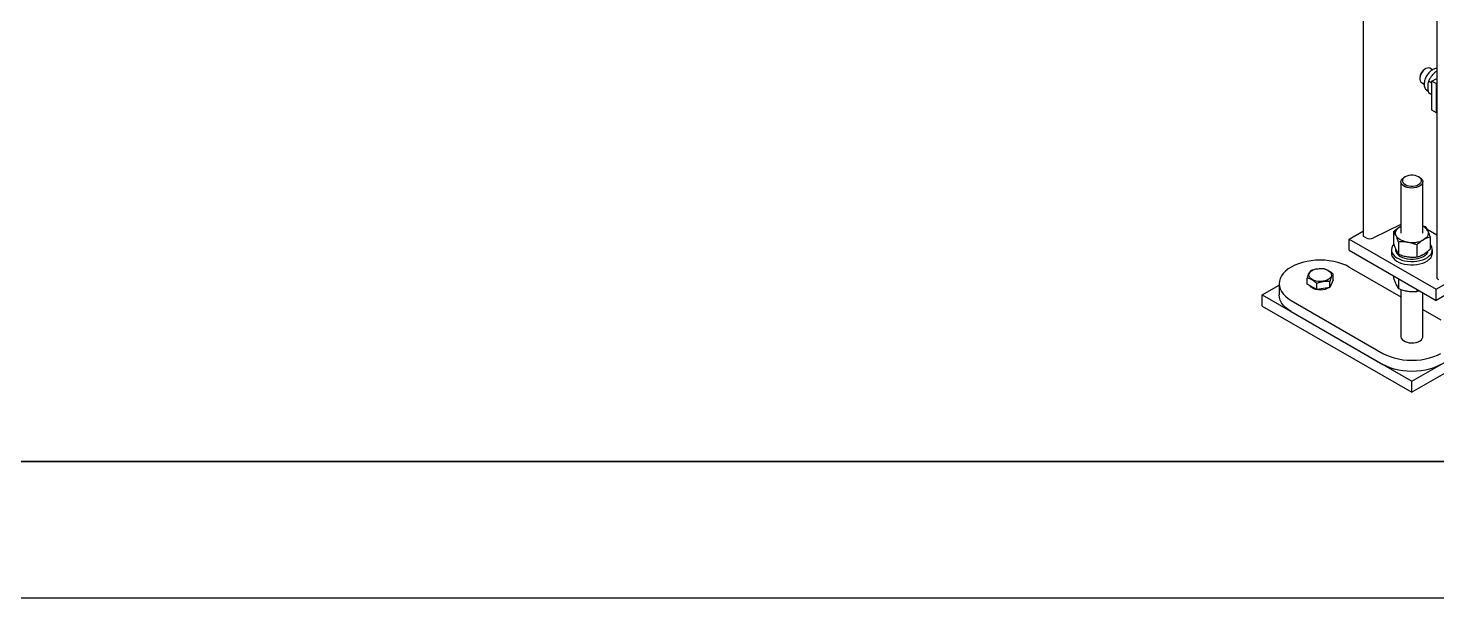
# Model space of a CAD drawing. Header units: millimetres. Extents: x 0 to 11880, y 0 to 8400.
# Drawn here: x 3810 to 4842, y 100 to 518 of the extents above; entities that cross this region are included whole.
import ezdxf

# ---------------------------------------------------------------- set-up
doc = ezdxf.new("R2010")
doc.units = ezdxf.units.MM
doc.header["$LTSCALE"] = 20
doc.layers.add('SQUADRATURA', color=7, linetype='Continuous')

msp = doc.modelspace()

# ---------------------------------------------------------------- linework, layer by layer
at = {"color": 7, "linetype": 'Continuous', "lineweight": 25}
for p, q in [((4788.71, 364.94), (4788.71, 887.53)), ((4842.33, 857.53), (4842.33, 334.94)), ((4834.12, 487.82), (4833.44, 487.43)), ((4839.09, 486.98), (4837.13, 488.12)), ((4829.88, 481.26), (4829.88, 480.47)), ((4831.13, 477.73), (4833.07, 476.6)), ((4838.73, 477.16), (4836.21, 478.61)), ((4838.73, 478.63), (4842.33, 480.71)), ((4838.73, 457.4), (4838.73, 478.63)), ((4842.2, 476.63), (4838.73, 478.63)), ((4842.33, 476.72), (4842.2, 476.63)), ((4842.2, 455.4), (4842.2, 476.63)), ((4835.37, 471.81), (4835.97, 471.47)), ((4838.73, 468.67), (4836.21, 470.13)), ((4842.2, 455.4), (4838.73, 457.4)), ((4842.33, 455.49), (4842.2, 455.4)), ((4816.07, 404.95), (4816.07, 367.31)), ((4819.12, 408.63), (4818.41, 408.22)), ((4829.72, 408.22), (4829.02, 408.63)), ((4832.07, 367.31), (4832.07, 404.95)), ((4816.07, 373.71), (4795.91, 363.79)), ((4815.58, 372.21), (4816.07, 372.47)), ((4815.58, 372.21), (4816.07, 372.46)), ((4832.07, 372.72), (4833.86, 372.09)), ((4778.1, 362.9), (4788.71, 369.02)), ((4778.1, 354.73), (4778.1, 362.9)), ((4778.1, 362.9), (4841.74, 326.16)), ((4790.48, 363.92), (4788.71, 364.94)), ((4810.68, 368.51), (4810.68, 359.64)), ((4842.33, 365.82), (4835.22, 369.93)), ((4837.45, 364.37), (4837.45, 355.5)), ((4778.1, 354.73), (4841.74, 318)), ((4809.07, 355.14), (4809.07, 352.69)), ((4812.07, 355.89), (4812.07, 355.14)), ((4814.27, 360.78), (4814.27, 351.91)), ((4827.65, 358.71), (4827.65, 349.84)), ((4839.07, 352.69), (4839.07, 355.14)), ((4778.1, 342.48), (4816.07, 320.56)), ((4841.74, 326.16), (4881.7, 349.23)), ((4884.17, 342.49), (4841.74, 318)), ((4747.41, 330.03), (4747.41, 334.39)), ((4754.35, 326.03), (4754.35, 330.38)), ((4766.37, 332.97), (4763.83, 327.49)), ((4763.83, 327.49), (4763.83, 331.85)), ((4766.37, 332.97), (4766.37, 337.32)), ((4810.68, 335.93), (4810.68, 334.41)), ((4814.27, 333.86), (4814.27, 326.68)), ((4714.46, 322.07), (4726.89, 329.24)), ((4714.46, 322.07), (4824.07, 258.8)), ((4714.46, 313.9), (4714.46, 322.07)), ((4726.89, 330.23), (4726.89, 322.07)), ((4754.35, 326.03), (4747.41, 330.03)), ((4763.83, 327.49), (4754.35, 326.03)), ((4816.07, 326.06), (4816.07, 291.45)), ((4827.65, 326.13), (4827.65, 324.61)), ((4832.07, 291.45), (4832.07, 323.58)), ((4841.74, 318), (4841.74, 326.16)), ((4714.46, 313.9), (4824.07, 250.63)), ((4735.68, 317.99), (4802.85, 279.21)), ((4735.68, 309.82), (4802.85, 271.04)), ((4832.07, 311.33), (4845.28, 303.7)), ((4824.07, 258.8), (4866.49, 283.29)), ((4866.49, 275.12), (4824.07, 250.63)), ((4824.07, 250.63), (4824.07, 258.8))]:
    msp.add_line(p, q, dxfattribs=at)
at = {"color": 7, "linetype": 'Continuous', "lineweight": 25, "flags": 128}
for points in [[(4837.13, 488.12), (4836.4, 488.37), (4835.44, 488.34), (4834.39, 487.97), (4833.33, 487.28), (4832.32, 486.31), (4831.42, 485.14), (4830.69, 483.82), (4830.18, 482.45), (4829.92, 481.11), (4829.92, 479.88), (4830.18, 478.84), (4830.69, 478.06), (4831.13, 477.73)], [(4829.72, 408.22), (4830.81, 407.44), (4831.58, 406.55), (4831.99, 405.58), (4832.04, 404.58), (4831.71, 403.6), (4831.03, 402.68), (4830.02, 401.87), (4828.73, 401.2), (4827.23, 400.71), (4825.57, 400.42), (4823.85, 400.34), (4822.14, 400.47), (4820.51, 400.82), (4819.05, 401.35), (4817.83, 402.06), (4816.9, 402.9), (4816.3, 403.84), (4816.07, 404.83), (4816.21, 405.82), (4816.72, 406.78), (4817.57, 407.65), (4818.41, 408.22)], [(4829.02, 408.63), (4827.79, 409.19), (4826.38, 409.58), (4824.85, 409.79), (4823.28, 409.79), (4821.75, 409.58), (4820.34, 409.19), (4819.12, 408.63), (4818.14, 407.92), (4817.46, 407.1), (4817.11, 406.22), (4817.11, 405.32), (4817.46, 404.44), (4818.14, 403.62), (4819.12, 402.91), (4820.34, 402.35), (4821.75, 401.96), (4823.28, 401.75), (4824.85, 401.75), (4826.38, 401.96), (4827.79, 402.35), (4829.02, 402.91), (4829.99, 403.62), (4830.67, 404.44), (4831.02, 405.32), (4831.02, 406.22), (4830.67, 407.1), (4829.99, 407.92), (4829.02, 408.63)], [(4812.48, 365.52), (4812.17, 366.41), (4812.07, 367.31), (4812.17, 368.21), (4812.48, 369.1), (4812.98, 369.96), (4813.67, 370.77), (4814.55, 371.53), (4815.58, 372.21)], [(4820.96, 360.62), (4819.47, 360.91), (4818.07, 361.31), (4816.76, 361.81), (4815.58, 362.41), (4814.55, 363.09), (4813.67, 363.85), (4812.98, 364.66), (4812.48, 365.52)], [(4835.66, 369.1), (4835.96, 368.21), (4836.07, 367.31), (4835.96, 366.41), (4835.66, 365.52), (4835.15, 364.66), (4834.46, 363.85), (4833.59, 363.09), (4832.55, 362.41)], [(4810.82, 359.21), (4810.75, 359.13), (4809.85, 357.91), (4809.29, 356.63), (4809.07, 355.31), (4809.2, 353.99), (4809.68, 352.69), (4810.5, 351.45), (4811.63, 350.3), (4813.06, 349.26), (4814.75, 348.36), (4816.65, 347.62), (4818.73, 347.05), (4820.93, 346.68), (4823.2, 346.5), (4825.5, 346.52), (4827.76, 346.75), (4829.94, 347.18), (4831.98, 347.79), (4833.83, 348.57), (4835.45, 349.51), (4836.81, 350.58), (4837.87, 351.75), (4838.6, 353.01), (4839, 354.32), (4839.04, 355.64), (4838.73, 356.96), (4838.08, 358.23), (4837.45, 359.05)], [(4809.07, 352.69), (4809.2, 351.54), (4809.68, 350.24), (4810.5, 349), (4811.63, 347.85), (4813.06, 346.81), (4814.75, 345.91), (4816.65, 345.17), (4818.73, 344.6), (4820.93, 344.23), (4823.2, 344.05), (4825.5, 344.08), (4827.76, 344.3), (4829.94, 344.73), (4831.98, 345.34), (4833.83, 346.12), (4835.45, 347.06), (4836.81, 348.13), (4837.87, 349.3), (4838.6, 350.56), (4839, 351.87), (4839.07, 352.69)], [(4812.07, 355.14), (4812.11, 354.54), (4812.48, 353.35), (4813.19, 352.22), (4814.24, 351.17), (4815.58, 350.25), (4817.18, 349.47), (4818.99, 348.87), (4820.96, 348.45), (4823.02, 348.24), (4825.11, 348.24), (4827.17, 348.45), (4829.14, 348.87), (4830.95, 349.47), (4832.55, 350.25), (4833.9, 351.17), (4834.94, 352.22), (4835.66, 353.35), (4835.97, 354.25)], [(4831.39, 351.21), (4832.55, 351.8), (4833.28, 352.26)], [(4735.68, 342.48), (4733.44, 341.03), (4731.49, 339.45), (4729.86, 337.75), (4728.57, 335.95), (4727.64, 334.09), (4727.08, 332.17), (4726.89, 330.23), (4727.08, 328.29), (4727.64, 326.38), (4728.57, 324.51), (4729.86, 322.72), (4731.49, 321.02), (4733.44, 319.44), (4735.68, 317.99)], [(4778.1, 342.48), (4775.6, 343.77), (4772.85, 344.9), (4769.91, 345.84), (4766.8, 346.58), (4763.57, 347.12), (4760.25, 347.44), (4756.89, 347.55), (4753.53, 347.44), (4750.22, 347.12), (4746.98, 346.58), (4743.87, 345.84), (4740.93, 344.9), (4738.19, 343.77), (4735.68, 342.48)], [(4751.07, 333.24), (4749.99, 334.01), (4749.21, 334.9), (4748.76, 335.86), (4748.67, 336.85), (4748.94, 337.83), (4749.56, 338.76), (4750.49, 339.59), (4751.71, 340.3), (4753.15, 340.84), (4754.76, 341.19), (4756.46, 341.35), (4758.18, 341.3), (4759.84, 341.04), (4761.37, 340.59), (4762.71, 339.96), (4763.79, 339.19), (4764.58, 338.31), (4765.02, 337.35), (4765.11, 336.35), (4764.84, 335.37), (4764.23, 334.45), (4763.29, 333.61), (4762.07, 332.91), (4760.63, 332.37), (4759.02, 332.01), (4757.32, 331.86), (4755.6, 331.91), (4753.94, 332.17), (4752.41, 332.62), (4751.07, 333.24)], [(4820.05, 350.17), (4820.96, 350), (4821.19, 349.97)], [(4735.68, 309.82), (4733.44, 311.27), (4731.49, 312.85), (4729.86, 314.55), (4728.57, 316.35), (4727.64, 318.21), (4727.08, 320.13), (4726.89, 322.07)], [(4763.2, 327.4), (4763.13, 327.34), (4761.9, 326.63), (4760.45, 326.1), (4758.82, 325.75), (4757.11, 325.62), (4755.38, 325.7), (4753.73, 325.99), (4752.22, 326.48), (4750.94, 327.15), (4749.93, 327.96), (4749.24, 328.88), (4749.18, 329.01)], [(4764.82, 329.63), (4764.65, 329.12), (4764.29, 328.47)], [(4816.07, 291.45), (4816.07, 291.33), (4816.3, 290.34), (4816.9, 289.4), (4817.83, 288.56), (4819.05, 287.85), (4820.51, 287.32), (4822.14, 286.97), (4823.85, 286.84), (4825.57, 286.92), (4827.23, 287.21), (4828.73, 287.7), (4830.02, 288.37), (4831.03, 289.18), (4831.71, 290.1), (4832.04, 291.08), (4832.07, 291.45)], [(4802.85, 279.21), (4805.36, 277.91), (4808.11, 276.79), (4811.05, 275.85), (4814.16, 275.11), (4817.39, 274.57), (4820.71, 274.24), (4824.07, 274.14), (4827.43, 274.24), (4830.74, 274.57), (4833.97, 275.11), (4837.08, 275.85), (4840.03, 276.79), (4842.77, 277.91), (4845.28, 279.21)], [(4845.28, 271.04), (4842.77, 269.75), (4840.03, 268.62), (4837.08, 267.69), (4833.97, 266.94), (4830.74, 266.4), (4827.43, 266.08), (4824.07, 265.97), (4820.71, 266.08), (4817.39, 266.4), (4814.16, 266.94), (4811.05, 267.69), (4808.11, 268.62), (4805.36, 269.75), (4802.85, 271.04)]]:
    msp.add_lwpolyline(points, dxfattribs=at)
at = {"color": 7, "linetype": 'Continuous', "lineweight": 25}
for centre, radius, start, end in [((4837.49, 480.98), 7.61, 122.09716, 177.90822), ((4828.8, 365.4), 7.79, 28.39603, 65.23475), ((4793.32, 369.44), 6.21, 242.79205, 294.56881), ((4824.09, 378.77), 18.42, 260.2289, 297.35717), ((4817.49, 357.25), 5.53, 202.42521, 222.60843), ((4844.26, 335.09), 1.94, 184.38327, 246.93687)]:
    msp.add_arc(centre, radius, start, end, dxfattribs=at)
for points, knots in [([(4842.33, 487.94), (4842.19, 487.94), (4841.66, 487.96), (4840.69, 487.76), (4839.45, 487.26), (4838.22, 486.48), (4837.03, 485.46), (4835.93, 484.23), (4834.97, 482.84), (4834.17, 481.35), (4833.57, 479.79), (4833.18, 478.22), (4833.02, 476.68), (4833.13, 475.22), (4833.49, 473.94), (4834.09, 472.91), (4834.71, 472.21), (4835.17, 471.97), (4835.32, 471.89)], [0, 0, 0, 0, 0.0227069, 0.0866445, 0.1528395, 0.2215371, 0.2911726, 0.3606551, 0.429901, 0.4990906, 0.5684628, 0.6382493, 0.7087471, 0.7801276, 0.8517981, 0.9131255, 0.9722172, 1, 1, 1, 1]), ([(4842.24, 486.25), (4841.68, 485.79), (4840.44, 484.76), (4839.4, 483.56), (4838.82, 482.9)], [0, 0, 0, 0, 0.4497636, 1, 1, 1, 1]), ([(4836.21, 478.61), (4836.05, 478.02), (4835.73, 476.81), (4835.67, 475.41), (4835.64, 474.7)], [0, 0, 0, 0, 0.495458, 1, 1, 1, 1]), ([(4838.82, 482.9), (4838.75, 482.81), (4838.18, 482.09), (4837.23, 480.68), (4836.55, 479.31), (4836.21, 478.61)], [0, 0, 0, 0, 0.07009, 0.5307844, 1, 1, 1, 1]), ([(4835.64, 474.7), (4835.64, 474.6), (4835.65, 473.83), (4835.77, 472.33), (4836.06, 470.86), (4836.21, 470.13)], [0, 0, 0, 0, 0.07009, 0.5307844, 1, 1, 1, 1]), ([(4810.68, 368.51), (4811.09, 368.88), (4812.69, 370.31), (4814.35, 371.4), (4815.58, 372.21)], [0, 0, 0, 0, 0.2575513, 1, 1, 1, 1]), ([(4833.86, 372.09), (4834.16, 371.71), (4834.74, 370.94), (4835.35, 369.72), (4835.66, 369.1)], [0, 0, 0, 0, 0.495458, 1, 1, 1, 1]), ([(4812.48, 365.52), (4812.43, 365.61), (4812.11, 366.29), (4811.5, 367.41), (4810.96, 368.14), (4810.68, 368.51)], [0, 0, 0, 0, 0.0700986, 0.5307888, 1, 1, 1, 1]), ([(4814.27, 360.78), (4813.98, 361.65), (4813.39, 363.41), (4812.78, 364.81), (4812.48, 365.52)], [0, 0, 0, 0, 0.49545796, 1, 1, 1, 1]), ([(4832.55, 362.41), (4831.32, 361.6), (4829.66, 360.51), (4828.06, 359.08), (4827.65, 358.71)], [0, 0, 0, 0, 0.7424487, 1, 1, 1, 1]), ([(4837.45, 364.37), (4836.27, 364.03), (4834.66, 363.57), (4833, 362.66), (4832.55, 362.41)], [0, 0, 0, 0, 0.7313664, 1, 1, 1, 1]), ([(4835.66, 369.1), (4835.7, 369.01), (4836.02, 368.31), (4836.63, 366.81), (4837.17, 365.19), (4837.45, 364.37)], [0, 0, 0, 0, 0.07009856, 0.53078884, 1, 1, 1, 1]), ([(4810.68, 359.64), (4810.97, 358.77), (4811.56, 357.01), (4812.17, 355.61), (4812.48, 354.9)], [0, 0, 0, 0, 0.49545796, 1, 1, 1, 1]), ([(4812.48, 354.9), (4812.52, 354.81), (4812.84, 354.13), (4813.45, 353.01), (4813.99, 352.28), (4814.27, 351.91)], [0, 0, 0, 0, 0.0700986, 0.5307888, 1, 1, 1, 1]), ([(4820.96, 360.62), (4820.8, 360.64), (4819.6, 360.82), (4817.34, 360.98), (4815.3, 360.85), (4814.27, 360.78)], [0, 0, 0, 0, 0.0700986, 0.5307888, 1, 1, 1, 1]), ([(4814.27, 351.91), (4815.36, 351.5), (4817.55, 350.67), (4819.82, 350.23), (4820.96, 350)], [0, 0, 0, 0, 0.49545796, 1, 1, 1, 1]), ([(4827.65, 358.71), (4826.57, 359.12), (4824.37, 359.95), (4822.1, 360.4), (4820.96, 360.62)], [0, 0, 0, 0, 0.495458, 1, 1, 1, 1]), ([(4827.65, 349.84), (4828.06, 349.95), (4829.66, 350.36), (4831.32, 351.18), (4832.55, 351.8)], [0, 0, 0, 0, 0.2575513, 1, 1, 1, 1]), ([(4832.55, 351.8), (4833, 352.07), (4834.66, 353.07), (4836.27, 354.48), (4837.45, 355.5)], [0, 0, 0, 0, 0.2686336, 1, 1, 1, 1]), ([(4749.95, 339.86), (4750.77, 340.17), (4752.44, 340.79), (4754.9, 341.3), (4757.26, 341.47), (4758.7, 341.38), (4759.43, 341.33)], [0, 0, 0, 0, 0.2646049, 0.5349477, 0.7653431, 1, 1, 1, 1]), ([(4759.43, 341.33), (4760.26, 341.08), (4761.67, 340.67), (4763.72, 339.49), (4765.2, 338.37), (4766.08, 337.59), (4766.37, 337.32)], [0, 0, 0, 0, 0.3642607, 0.6135447, 0.8695509, 1, 1, 1, 1]), ([(4820.96, 350), (4821.12, 349.98), (4822.32, 349.8), (4824.59, 349.64), (4826.62, 349.78), (4827.65, 349.84)], [0, 0, 0, 0, 0.0700986, 0.5307888, 1, 1, 1, 1]), ([(4747.41, 334.39), (4747.63, 335.04), (4748.08, 336.37), (4748.74, 337.92), (4749.37, 339.09), (4749.76, 339.6), (4749.95, 339.86)], [0, 0, 0, 0, 0.2646049, 0.5349477, 0.7653431, 1, 1, 1, 1]), ([(4754.35, 330.38), (4754.06, 330.65), (4753.2, 331.41), (4751.72, 332.54), (4749.66, 333.73), (4748.24, 334.15), (4747.41, 334.39)], [0, 0, 0, 0, 0.1304497, 0.3800433, 0.6357378, 1, 1, 1, 1]), ([(4763.83, 331.85), (4763.01, 331.9), (4761.35, 332.01), (4758.88, 331.76), (4756.52, 331.2), (4755.08, 330.66), (4754.35, 330.38)], [0, 0, 0, 0, 0.26460494, 0.53494775, 0.76534313, 1, 1, 1, 1]), ([(4766.37, 337.32), (4766.15, 337.03), (4765.71, 336.43), (4765.05, 335.14), (4764.41, 333.58), (4764.03, 332.43), (4763.83, 331.85)], [0, 0, 0, 0, 0.2646049, 0.5349477, 0.7653431, 1, 1, 1, 1]), ([(4810.68, 334.41), (4810.97, 333.54), (4811.56, 331.78), (4812.17, 330.38), (4812.48, 329.67)], [0, 0, 0, 0, 0.49545796, 1, 1, 1, 1]), ([(4812.48, 329.67), (4812.52, 329.58), (4812.84, 328.9), (4813.45, 327.78), (4813.99, 327.05), (4814.27, 326.68)], [0, 0, 0, 0, 0.0700986, 0.5307888, 1, 1, 1, 1]), ([(4814.27, 326.68), (4815.36, 326.27), (4817.55, 325.44), (4819.82, 325), (4820.96, 324.77)], [0, 0, 0, 0, 0.49545796, 1, 1, 1, 1]), ([(4820.96, 324.77), (4821.12, 324.75), (4822.32, 324.57), (4824.59, 324.41), (4826.62, 324.55), (4827.65, 324.61)], [0, 0, 0, 0, 0.0700986, 0.5307888, 1, 1, 1, 1]), ([(4827.65, 324.61), (4828.06, 324.7), (4828.62, 324.82), (4829.19, 325.09), (4829.34, 325.16)], [0, 0, 0, 0, 0.7376423, 1, 1, 1, 1])]:
    msp.add_open_spline(points, degree=3, knots=knots, dxfattribs=at)
at = {"layer": 'SQUADRATURA', "lineweight": 35}
msp.add_line((200, 200), (11680, 200), dxfattribs=at)
at = {"layer": 'SQUADRATURA', "linetype": 'Continuous', "lineweight": 25}
msp.add_line((100, 100), (11780, 100), dxfattribs=at)

doc.saveas('drawing.dxf')
